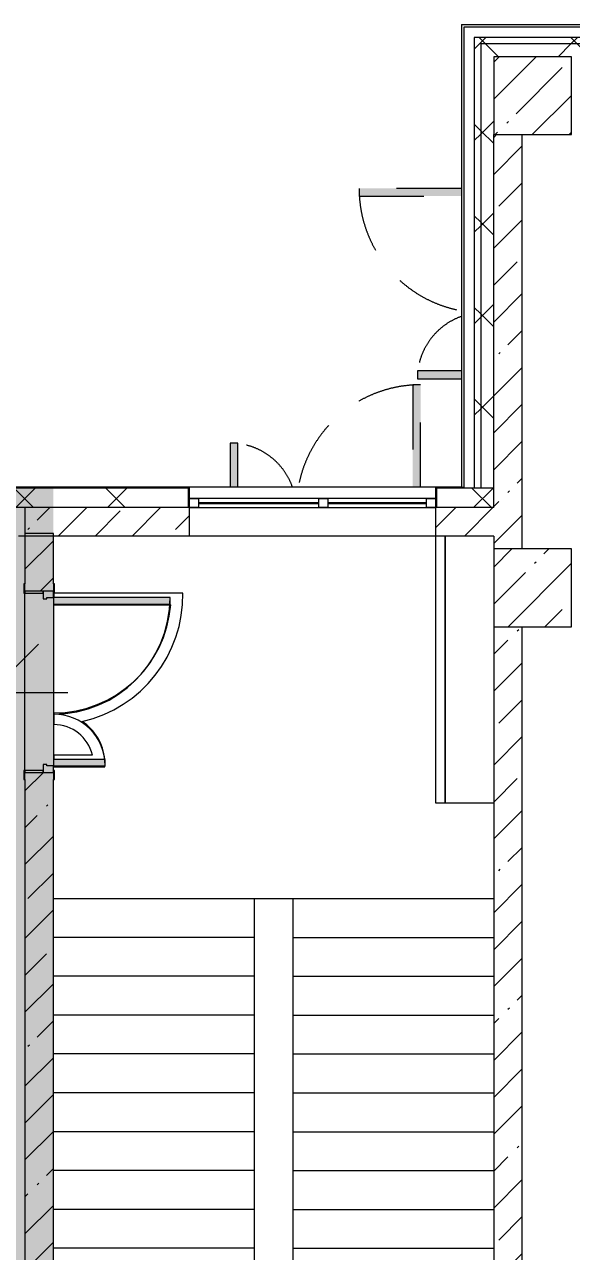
# Model space of a CAD drawing. Header units: millimetres. Extents: x -3245 to 186632, y -8553 to 29000.
# Drawn here: x 98159 to 102382, y 17875 to 27350 of the extents above; entities that cross this region are included whole.
import ezdxf

# ---------------------------------------------------------------- set-up
doc = ezdxf.new("R2010")
doc.units = ezdxf.units.MM
doc.linetypes.add('200_ШТРИХ__ш1_п0_6_', pattern=[800, 500, -300])
for name, color, linetype, lineweight in [('A-ANNO-DIMS', 7, 'Continuous', 9), ('A-ANNO-DIMS-500', 7, 'Continuous', 9), ('A-DETL-MBND-1', 7, '200_ШТРИХ__ш1_п0_6_', 9), ('A-GLAZ-2', 7, 'Continuous', 5), ('A-WALL', 7, 'Continuous', 9), ('A-WALL-7', 7, 'Continuous', 5), ('I-WALL-29', 7, 'Continuous', 5), ('S-COLS-2', 7, 'Continuous', 5), ('S-STRS-2', 7, 'Continuous', 5)]:
    doc.layers.add(name, color=color, linetype=linetype, lineweight=lineweight)
doc.layers.add('A-DETL-GENF-3', color=7, linetype='Continuous', lineweight=9, true_color=0xc0c0c0, transparency=0.4)
for name, color, linetype, lineweight, true_color in [('A-DOOR-2', 7, 'Continuous', 5, 0xaaaaaa), ('A-DOOR-3', 7, 'Continuous', 5, 0xe2e2e2), ('A-DOOR-4', 7, 'Continuous', 5, 0xb7b7b7), ('A-DOOR-FRAM-2', 7, 'Continuous', 5, 0xe2e2e2), ('A-DOOR-FRAM-3', 7, 'Continuous', 5, 0xaaaaaa), ('A-DOOR-FRAM-4', 7, 'Continuous', 5, 0xb7b7b7), ('A-FLOR-1', 7, 'Continuous', 5, 0xb7b7b7), ('A-FLOR-2', 7, 'Continuous', 5, 0xaaaaaa), ('A-WALL-8', 7, 'Continuous', 9, 0x737373), ('A-WALL-9', 7, 'Continuous', 5, 0x737373), ('I-WALL-30', 7, 'Continuous', 5, 0x737373), ('S-STRS-3', 7, 'Continuous', 5, 0x737373)]:
    doc.layers.add(name, color=color, linetype=linetype, lineweight=lineweight, true_color=true_color)
doc.styles.add('ISOCPEUR_4', font='isocpeur.ttf', dxfattribs={"width": 0.9, "height": 1000})
doc.dimstyles.new('ISO-2_0_0_9К_Средний_округл2_1', dxfattribs={"dimscale": 304.8, "dimtxt": 995.981176, "dimasz": 2.46063, "dimexe": 1.968504, "dimexo": 0, "dimgap": 0, "dimtad": 1, "dimdec": 0, "dimrnd": 10, "dimzin": 0, "dimdsep": 46, "dimtxsty": 'ISOCPEUR_4', "dimblk1": 'OBLIQUE', "dimblk2": 'OBLIQUE', "dimsah": 1, "dimcen": 0.09, "dimdle": 1.968504, "dimazin": 0, "dimtfac": 1, "dimtdec": 4, "dimtix": 1, "dimtmove": 0, "dimatfit": 3, "dimfxl": 1, "dimtvp": 1, "dimtolj": 1, "dimtzin": 0, "dimarcsym": 2})
pattern_1 = [(45, (59622.45, 0), (-285.123, 285.123), []), (45, (59907.57, 0), (-285.123, 285.123), [504.031, -100.806, 16.764, -84.042])]
pattern_2 = [(45, (59622.45, 0), (-353.5534, 353.5534), []), (135, (59622.45, 0), (-353.5534, -353.5534), [])]

# ---------------------------------------------------------------- blocks, each defined once
blk = doc.blocks.new('BSC_Колонна _Прямоугольная - 600х600-V120-2_4_1_птичка')
at = {"layer": 'S-COLS-2'}
h = blk.add_hatch(dxfattribs=at)
h.set_pattern_fill('FP_139', color=256, style=0, pattern_type=2)
h.set_pattern_definition([(45, (-42460, -26800), (-285.123, 285.123), []), (45, (-42174.88, -26800), (-285.123, 285.123), [504.031, -100.806, 16.764, -84.042])])
h.paths.add_polyline_path([(-300, -300), (300, -300), (300, 300), (-300, 300)])
for p, q in [((300, 300), (-300, 300)), ((-300, 300), (-300, -300)), ((300, -300), (300, 300)), ((-300, -300), (300, -300))]:
    blk.add_line(p, q, dxfattribs=at)
blk = doc.blocks.new('BSC_Колонна _Прямоугольная - 600х600-V134-2_4_1_птичка')
at = {"layer": 'S-COLS-2'}
h = blk.add_hatch(dxfattribs=at)
h.set_pattern_fill('FP_152', color=256, style=0, pattern_type=2)
h.set_pattern_definition([(45, (-42460, -23000), (-285.123, 285.123), []), (45, (-42174.88, -23000), (-285.123, 285.123), [504.031, -100.806, 16.764, -84.042])])
h.paths.add_polyline_path([(-300, -300), (300, -300), (300, 300), (-300, 300), (-300, -210)])
for p, q in [((300, 300), (-300, 300)), ((-300, 300), (-300, -300)), ((300, -300), (300, 300)), ((-300, -300), (300, -300))]:
    blk.add_line(p, q, dxfattribs=at)
blk = doc.blocks.new('120_Окно_СКБ_2Ст - 120_Окно_СКБ_2Ст 1900х2400 глухое-23537524-2_4_1_птичка')
at = {"layer": 'A-GLAZ-2'}
for p, q in [((-950, 5), (-950, 75)), ((-950, 75), (-880, 75)), ((950, 75), (-950, 75)), ((-880, 5), (-950, 5)), ((-950, 5), (950, 5)), ((-880, 75), (-880, 5)), ((-120, 45), (-880, 45)), ((-120, 35), (-880, 35)), ((-120, 5), (-120, 75)), ((-120, 75), (-50, 75)), ((-50, 5), (-120, 5)), ((-50, 75), (-50, 5)), ((880, 45), (-50, 45)), ((880, 35), (-50, 35)), ((880, 5), (880, 75)), ((880, 75), (950, 75)), ((950, 5), (880, 5)), ((950, 75), (950, 5))]:
    blk.add_line(p, q, dxfattribs=at)
blk = doc.blocks.new('110_Дверь_СКБ_2Ст_Наружная - ДН-1_л__ Двухстворчатая 1350 х3200 _ЛК_ в свету с верхним остеклением 2-22448815-2_4_1_птичка')
at = {"layer": 'A-DETL-MBND-1'}
for points in [[(754.5, 79.3), (754.5, 869), (694.5, 869), (694.5, 79.3)], [(-655.5, 79.3), (-655.5, 419), (-715.5, 419), (-715.5, 79.3)]]:
    blk.add_hatch(color=256, dxfattribs=at).paths.add_polyline_path(points)
for p, q in [((754.5, 869), (694.5, 869)), ((694.5, 869), (694.5, 79.3)), ((754.5, 79.3), (754.5, 869)), ((-715.5, 419), (-715.5, 79.3)), ((-655.5, 419), (-715.5, 419)), ((-655.5, 79.3), (-655.5, 419))]:
    blk.add_line(p, q, dxfattribs=at)
for centre, radius, start, end in [((754.5, -91), 960, 90, 169.72024), ((-715.5, -91), 510, 19.63052, 90)]:
    blk.add_arc(centre, radius, start, end, dxfattribs=at)
blk = doc.blocks.new('110_Дверь_СКБ_2Ст - Д-1 Лестничная клетка EIS60-V209-2_4_1_птичка')
at = {"layer": 'A-DOOR-3'}
for points in [[(-587.5, 110), (-587.5, 1010), (-637.5, 1010), (-637.5, 110)], [(662.5, 510), (612.5, 510), (612.5, 110), (662.5, 110)], [(712.5, 30), (697.5, 30), (697.5, -110), (712.5, -110)]]:
    blk.add_hatch(color=256, dxfattribs=at).paths.add_polyline_path(points)
h = blk.add_hatch(color=256, dxfattribs=at)
h.paths.add_polyline_path([(712.5, 110), (662.5, 110), (662.5, 60), (652.5, 60), (654.4, 30), (712.5, 30), (712.5, 90.1)])
h.paths.add_polyline_path([(-627.5, 60), (-637.5, 60), (-637.5, 110), (-687.5, 110), (-687.5, 30), (-627.5, 30)])
at = {"layer": 'A-DOOR-FRAM-2'}
for points in [[(-672.5, 110), (-672.5, 118), (-742.5, 118), (-742.5, 110)], [(767.5, 110), (767.5, 118), (697.5, 118), (697.5, 110)], [(-672.5, 30), (-687.5, 30), (-687.5, -110), (-672.5, -110)], [(-672.5, -110), (-742.5, -110), (-742.5, -118), (-672.5, -118)], [(767.5, -118), (767.5, -110), (697.5, -110), (697.5, -118)]]:
    blk.add_hatch(color=256, dxfattribs=at).paths.add_polyline_path(points)
at = {"layer": 'A-DOOR-2'}
for p, q in [((-637.5, 1010), (-637.5, 110)), ((-587.5, 1010), (-637.5, 1010)), ((-587.5, 110), (-587.5, 1010)), ((662.5, 510), (612.5, 510)), ((612.5, 510), (612.5, 110)), ((662.5, 110), (662.5, 510))]:
    blk.add_line(p, q, dxfattribs=at)
for centre, radius, start, end in [((-637.5, 110), 900, 0, 90), ((662.5, 110), 400, 90, 180)]:
    blk.add_arc(centre, radius, start, end, dxfattribs=at)
at = {"layer": 'A-DOOR-4'}
for p, q in [((-637.5, 110), (-587.5, 110)), ((612.5, 110), (662.5, 110))]:
    blk.add_line(p, q, dxfattribs=at)
at = {"layer": 'A-DOOR-FRAM-3'}
for p, q in [((-672.5, 118), (-742.5, 118)), ((-742.5, 118), (-742.5, 110)), ((-672.5, 110), (-672.5, 118)), ((767.5, 118), (697.5, 118)), ((697.5, 118), (697.5, 110)), ((767.5, 110), (767.5, 118))]:
    blk.add_line(p, q, dxfattribs=at)
at = {"layer": 'A-DOOR-FRAM-4'}
for p, q in [((-742.5, 110), (-672.5, 110)), ((-637.5, 110), (-687.5, 110)), ((-687.5, 110), (-687.5, 30)), ((-637.5, 60), (-637.5, 110)), ((662.5, 110), (662.5, 60)), ((712.5, 110), (662.5, 110)), ((697.5, 110), (767.5, 110)), ((712.5, 30), (712.5, 110)), ((-687.5, 30), (-627.5, 30)), ((-672.5, 30), (-687.5, 30)), ((-687.5, 30), (-687.5, -110)), ((-672.5, -110), (-672.5, 30)), ((-627.5, 60), (-637.5, 60)), ((-627.5, 30), (-627.5, 60)), ((662.5, 60), (652.5, 60)), ((652.5, 60), (652.5, 30)), ((652.5, 30), (712.5, 30)), ((712.5, 30), (697.5, 30)), ((697.5, 30), (697.5, -110)), ((712.5, -110), (712.5, 30)), ((-672.5, -110), (-742.5, -110)), ((-742.5, -110), (-742.5, -118)), ((-742.5, -118), (-672.5, -118)), ((-687.5, -110), (-672.5, -110)), ((-672.5, -118), (-672.5, -110)), ((697.5, -110), (712.5, -110)), ((767.5, -110), (697.5, -110)), ((697.5, -110), (697.5, -118)), ((697.5, -118), (767.5, -118)), ((767.5, -118), (767.5, -110))]:
    blk.add_line(p, q, dxfattribs=at)
blk = doc.blocks.new('110_Дверь_СКБ_2Ст_Наружная - ДН-1_л__ Двухстворчатая 1350 х3200 _ЛК_ в свету с верхним остеклением EI30-23529464-2_4_1_птичка')
at = {"layer": 'A-DETL-MBND-1'}
for points in [[(694.5, 512.3), (694.5, 125), (754.5, 125), (754.5, 915), (694.5, 915)], [(-715.5, 125), (-655.5, 125), (-655.5, 465), (-715.5, 465)]]:
    blk.add_hatch(color=256, dxfattribs=at).paths.add_polyline_path(points)
for p, q in [((754.5, 915), (694.5, 915)), ((694.5, 915), (694.5, 125)), ((754.5, 125), (754.5, 915)), ((-715.5, 465), (-715.5, 125)), ((-655.5, 465), (-715.5, 465)), ((-655.5, 125), (-655.5, 465))]:
    blk.add_line(p, q, dxfattribs=at)
for centre, radius, start, end in [((754.5, -45), 960, 90, 169.73704), ((-715.5, -45), 510, 19.59844, 90)]:
    blk.add_arc(centre, radius, start, end, dxfattribs=at)
blk = doc.blocks.new('Зашивка приборов отопления28 - Зашивка приборов отопления-33322877-2_4_1_птичка')
at = {"layer": 'A-WALL-7'}
for p, q in [((75401, 485.9), (73341, 485.9)), ((73341, 485.9), (73341, 410.9)), ((73341, 410.9), (73341, 35.9)), ((73341, 410.9), (75401, 410.9)), ((75401, 410.9), (73341.4, 410.9)), ((73341.4, 410.9), (73341.4, 35.9))]:
    blk.add_line(p, q, dxfattribs=at)
blk = doc.blocks.new('DIMBLOCK30-2_4_1_птичка')
at = {"layer": 'A-ANNO-DIMS-500'}
for p, q in [((97892.4, 22721.3), (97892.4, 21591)), ((97892.4, 22191), (97892.4, 22721.3)), ((93232.4, 22600), (93232.4, 21591)), ((93232.4, 22191), (93232.4, 22600)), ((92632.4, 22191), (98492.4, 22191))]:
    blk.add_line(p, q, dxfattribs=at)
at = {"layer": 'A-ANNO-DIMS-500', "lineweight": 20}
for p, q in [((93232.4, 22191), (93607.4, 22566)), ((97892.4, 22191), (98267.4, 22566)), ((93232.4, 22191), (92857.4, 21816)), ((97892.4, 22191), (97517.4, 21816))]:
    blk.add_line(p, q, dxfattribs=at)
at = {"layer": 'A-ANNO-DIMS-500', "color": 0, "insert": (94250.4, 23497.4), "char_height": 1000, "width": 3148.833, "attachment_point": 1, "line_spacing_factor": 1.149209, "style": 'ISOCPEUR_4'}
blk.add_mtext('4660', dxfattribs=at)
blk = doc.blocks.new('_Oblique')
at = {"color": 0, "linetype": 'ByBlock', "lineweight": -2}
blk.add_line((-0.5, -0.5), (0.5, 0.5), dxfattribs=at)

msp = doc.modelspace()

# ---------------------------------------------------------------- hatches: boundary and pattern name
at = {"layer": 'A-DETL-GENF-3'}
msp.add_hatch(color=256, dxfattribs=at).paths.add_polyline_path([(92797.5, -280), (98382.4, -280), (98382.4, 23777.7), (93482.4, 23777.7), (93482.4, 27350), (63474.4, 27350), (63474.4, 15358), (59354.4, 15358), (59354.4, -280), (91870, -280)])
at = {"layer": 'A-WALL-7'}
h = msp.add_hatch(dxfattribs=at)
h.set_pattern_fill('FP_123', color=256, style=0, pattern_type=2)
h.set_pattern_definition(pattern_2)
h.paths.add_polyline_path([(151231.2, 27200), (152782.4, 27200), (152782.4, 27250), (139972.4, 27250), (139972.4, 27200), (149376.2, 27200)])
h.paths.add_polyline_path([(137472.4, 27200), (137472.4, 27250), (135962.4, 27250), (135962.4, 27200), (137318.4, 27200)])
h.paths.add_polyline_path([(127579.5, 27200), (127582.4, 27200), (127579.5, 27250), (125782.4, 27250), (125782.4, 27200), (127115.7, 27200)])
h.paths.add_polyline_path([(128970.8, 27200), (133862.4, 27200), (133862.4, 27250), (128482.4, 27250), (128482.4, 27200)])
h.paths.add_polyline_path([(123802.4, 27200), (124882.4, 27200), (124882.4, 27250), (123802.4, 27250)])
h.paths.add_polyline_path([(114632.3, 27200), (114632.3, 27250), (113482.6, 27250), (113482.6, 27200), (114130.4, 27200)])
h.paths.add_polyline_path([(109492.8, 27200), (110382.6, 27200), (110382.6, 27250), (109282.7, 27250), (109282.7, 27200)])
h.paths.add_polyline_path([(115532.3, 27200), (116782.4, 27200), (116782.4, 27250), (115532.3, 27250)])
h.paths.add_polyline_path([(120662.4, 27200), (120662.4, 27250), (119482.4, 27250), (119482.4, 27200), (120623.1, 27200)])
h.paths.add_polyline_path([(104029.4, 27200), (104029.4, 27250), (101632.4, 27250), (101632.4, 27200), (103000.2, 27200)])
h.paths.add_polyline_path([(107129.4, 27200), (108382.7, 27200), (108382.7, 27250), (107129.4, 27250)])
h = msp.add_hatch(dxfattribs=at)
h.set_pattern_fill('FP_123', color=256, style=0, pattern_type=2)
h.set_pattern_definition(pattern_2)
h.paths.add_polyline_path([(101682.4, 23770), (101682.4, 27200), (101632.4, 27200), (101632.4, 23770)])
h = msp.add_hatch(dxfattribs=at)
h.set_pattern_fill('FP_123', color=256, style=0, pattern_type=2)
h.set_pattern_definition(pattern_2)
h.paths.add_polyline_path([(151231.2, 27100), (152682.4, 27100), (152682.4, 27200), (139972.4, 27200), (139972.4, 27100), (149376.2, 27100)])
h.paths.add_polyline_path([(124882.4, 27100), (124882.4, 27200), (123802.4, 27200), (123802.4, 27100), (124577.6, 27100)])
h.paths.add_polyline_path([(128482.4, 27100), (133862.4, 27100), (133862.4, 27200), (128482.4, 27200)])
h.paths.add_polyline_path([(127582.4, 27100), (127579.5, 27200), (125782.4, 27200), (125782.4, 27100), (127579.5, 27100)])
h.paths.add_polyline_path([(137472.4, 27100), (137472.4, 27200), (135962.4, 27200), (135962.4, 27100), (137318.4, 27100)])
h.paths.add_polyline_path([(119695.6, 27100), (120662.4, 27100), (120662.4, 27200), (119482.4, 27200), (119482.4, 27100)])
h.paths.add_polyline_path([(113482.6, 27100), (114632.3, 27100), (114632.3, 27200), (113482.6, 27200)])
h.paths.add_polyline_path([(116449.2, 27100), (116782.4, 27100), (116782.4, 27200), (115532.3, 27200), (115532.3, 27100), (115985.5, 27100)])
h.paths.add_polyline_path([(107129.4, 27100), (108382.7, 27100), (108382.7, 27200), (107129.4, 27200)])
h.paths.add_polyline_path([(109987.3, 27100), (110382.6, 27100), (110382.6, 27200), (109282.7, 27200), (109282.7, 27100), (109492.8, 27100)])
h.paths.add_polyline_path([(104029.4, 27100), (104029.4, 27200), (101682.4, 27200), (101682.4, 27100), (103000.2, 27100)])
h = msp.add_hatch(dxfattribs=at)
h.set_pattern_fill('FP_123', color=256, style=0, pattern_type=2)
h.set_pattern_definition(pattern_2)
h.paths.add_polyline_path([(101782.4, 23770), (101782.4, 27100), (101682.4, 27100), (101682.4, 23770)])
h = msp.add_hatch(dxfattribs=at)
h.set_pattern_fill('FP_123', color=256, style=0, pattern_type=2)
h.set_pattern_definition(pattern_2)
h.paths.add_polyline_path([(93514.6, 23620), (94182.4, 23620), (94182.4, 23770), (93462.4, 23770), (93462.4, 23620), (93482.4, 23620)])
h.paths.add_polyline_path([(98382.4, 23620), (98382.4, 23770), (97282.4, 23770), (97282.4, 23620), (98362.6, 23620)])
h = msp.add_hatch(dxfattribs=at)
h.set_pattern_fill('FP_123', color=256, style=0, pattern_type=2)
h.set_pattern_definition(pattern_2)
h.paths.add_polyline_path([(101608.9, 23620), (101782.4, 23620), (101782.4, 23770), (101340.4, 23770), (101340.4, 23620)])
h.paths.add_polyline_path([(98382.4, 23620), (99424.4, 23620), (99424.4, 23770), (98382.4, 23770), (98382.4, 23654.2)])
at = {"layer": 'I-WALL-29'}
h = msp.add_hatch(dxfattribs=at)
h.set_pattern_fill('FP_131', color=256, style=0, pattern_type=2)
h.set_pattern_definition(pattern_1)
h.paths.add_polyline_path([(102002.4, 23300), (102002.4, 26500), (101782.4, 26500), (101782.4, 23300)])
h = msp.add_hatch(dxfattribs=at)
h.set_pattern_fill('FP_131', color=256, style=0, pattern_type=2)
h.set_pattern_definition(pattern_1)
h.paths.add_polyline_path([(98162.4, 23400), (98382.4, 23400), (98382.4, 23620), (98162.4, 23620)])
h = msp.add_hatch(dxfattribs=at)
h.set_pattern_fill('FP_131', color=256, style=0, pattern_type=2)
h.set_pattern_definition(pattern_1)
h.paths.add_polyline_path([(101782.4, 23400), (101782.4, 23620), (101332.4, 23620), (101332.4, 23400), (101608.9, 23400)])
h.paths.add_polyline_path([(99290.1, 23400), (99432.4, 23400), (99427.4, 23620), (98382.4, 23620), (98382.4, 23400)])
h = msp.add_hatch(dxfattribs=at)
h.set_pattern_fill('FP_131', color=256, style=0, pattern_type=2)
h.set_pattern_definition(pattern_1)
h.paths.add_polyline_path([(98362.6, 10450), (98382.4, 10450), (98382.4, 12125), (98162.4, 12125), (98162.4, 10450)])
h.paths.add_polyline_path([(98162.4, 13525), (98382.4, 13525), (98382.4, 21575), (98162.4, 21575), (98162.4, 13534.8)])
h.paths.add_polyline_path([(98382.4, 22975), (98382.4, 23420.3), (98162.4, 23420.3), (98162.4, 22975), (98362.6, 22975)])
h = msp.add_hatch(dxfattribs=at)
h.set_pattern_fill('FP_131', color=256, style=0, pattern_type=2)
h.set_pattern_definition(pattern_1)
h.paths.add_polyline_path([(102002.4, 17300), (102002.4, 22700), (101782.4, 22700), (101782.4, 17300)])

# ---------------------------------------------------------------- linework, layer by layer
at = {"layer": 'A-DETL-MBND-1'}
msp.add_line((98162.4, 23619.7), (98112.4, 23619.7), dxfattribs=at)
at = {"layer": 'A-FLOR-1'}
msp.add_line((98162.4, 23400), (98112.4, 23400), dxfattribs=at)
at = {"layer": 'A-FLOR-2'}
for p, q in [((99380.6, 22959.2), (98385.8, 22959.2)), ((98385.8, 22959.2), (98385.8, 22925)), ((98385.8, 22869.2), (99288.1, 22869.2)), ((98385.8, 22034.2), (98385.8, 21944.2)), ((98683, 21708.1), (98385.8, 21708.1)), ((98385.8, 21708.1), (98385.8, 21675)), ((98385.8, 21625), (98385.8, 21618.1)), ((98385.8, 21618.1), (98780.3, 21618.1))]:
    msp.add_line(p, q, dxfattribs=at)
for centre, radius, start, end in [((98385.8, 22939.2), 995, 282.67054, 1.1511), ((98385.8, 22939.2), 905, 270, 355.56313), ((98385.8, 21639.2), 305, 13.0427, 90), ((98385.8, 21639.2), 395, 5.20117, 56.45952), ((98385.8, 21639.2), 395, 356.92799, 357.93552)]:
    msp.add_arc(centre, radius, start, end, dxfattribs=at)
at = {"layer": 'A-WALL'}
for p, q in [((101552.4, 27330), (101552.4, 23770)), ((104029.4, 27330), (101552.4, 27330)), ((101632.4, 27250), (101632.4, 23770)), ((104029.4, 27250), (101632.4, 27250)), ((101682.4, 27200), (101682.4, 23770)), ((104029.4, 27200), (101682.4, 27200)), ((99424.4, 23620), (99424.4, 23770)), ((99427.4, 23620), (99427.4, 23773)), ((101337.4, 23773), (101337.4, 23620)), ((101552.4, 23773), (101337.4, 23773)), ((101340.4, 23770), (101340.4, 23620)), ((101782.4, 23770), (101340.4, 23770)), ((101532.4, 23778), (101552.4, 23778)), ((99432.4, 23620), (98162.4, 23620)), ((101782.4, 23620), (101332.4, 23620))]:
    msp.add_line(p, q, dxfattribs=at)
at = {"layer": 'A-WALL-7'}
for p, q in [((101532.4, 27350), (101532.4, 23778)), ((101532.4, 27350), (109282.7, 27350)), ((101782.4, 23620), (101782.4, 26500)), ((101532.4, 23778), (93482.4, 23778)), ((99432.4, 23620), (99432.4, 23778)), ((101332.4, 23778), (101332.4, 23620))]:
    msp.add_line(p, q, dxfattribs=at)
at = {"layer": 'A-WALL-8'}
for p, q in [((99427.4, 23773), (97282.4, 23773)), ((99424.4, 23770), (97282.4, 23770))]:
    msp.add_line(p, q, dxfattribs=at)
at = {"layer": 'A-WALL-9'}
msp.add_line((98162.4, 23620), (93462.4, 23620), dxfattribs=at)
at = {"layer": 'I-WALL-29'}
for p, q in [((102002.4, 23300), (102002.4, 26500)), ((99432.4, 23400), (99432.4, 23620)), ((101332.4, 23620), (101332.4, 23400)), ((101782.4, 23400), (98162.4, 23400)), ((101782.4, 23400), (101782.4, 23300)), ((101782.4, 22700), (101782.4, 17300)), ((102002.4, 17300), (102002.4, 22700))]:
    msp.add_line(p, q, dxfattribs=at)
at = {"layer": 'I-WALL-30'}
for p, q in [((98162.4, 23620), (98162.4, 23030)), ((98382.4, 23420.3), (98162.4, 23420.3)), ((98382.4, 23030), (98382.4, 23420.3)), ((98162.4, 21590), (98162.4, 22960)), ((98382.4, 22875), (98382.4, 21675)), ((98162.4, 21520), (98162.4, 13580)), ((98382.4, 15200), (98382.4, 21520))]:
    msp.add_line(p, q, dxfattribs=at)
at = {"layer": 'S-STRS-2'}
for p, q in [((98382.4, 20600), (100232.4, 20600)), ((99932.4, 20600), (99932.4, 20300)), ((100232.4, 20600), (101782.4, 20600)), ((100232.4, 20300), (100232.4, 20600)), ((100232.4, 20600), (101782.4, 20600)), ((99932.4, 20300), (98382.4, 20300)), ((99932.4, 20300), (98382.4, 20300)), ((99932.4, 20300), (99932.4, 20000)), ((100232.4, 20000), (100232.4, 20300)), ((100232.4, 20300), (101782.4, 20300)), ((100232.4, 20300), (101782.4, 20300)), ((99932.4, 20000), (98382.4, 20000)), ((99932.4, 20000), (98382.4, 20000)), ((99932.4, 20000), (99932.4, 19700)), ((100232.4, 19700), (100232.4, 20000)), ((100232.4, 20000), (101782.4, 20000)), ((100232.4, 20000), (101782.4, 20000)), ((99932.4, 19700), (98382.4, 19700)), ((99932.4, 19700), (98382.4, 19700)), ((99932.4, 19700), (99932.4, 19400)), ((100232.4, 19400), (100232.4, 19700)), ((100232.4, 19700), (101782.4, 19700)), ((100232.4, 19700), (101782.4, 19700)), ((99932.4, 19400), (98382.4, 19400)), ((99932.4, 19400), (98382.4, 19400)), ((99932.4, 19400), (99932.4, 19100)), ((100232.4, 19100), (100232.4, 19400)), ((100232.4, 19400), (101782.4, 19400)), ((100232.4, 19400), (101782.4, 19400)), ((99932.4, 19100), (98382.4, 19100)), ((99932.4, 19100), (98382.4, 19100)), ((99932.4, 19100), (99932.4, 18800)), ((100232.4, 18800), (100232.4, 19100)), ((100232.4, 19100), (101782.4, 19100)), ((100232.4, 19100), (101782.4, 19100)), ((99932.4, 18800), (98382.4, 18800)), ((99932.4, 18800), (98382.4, 18800)), ((99932.4, 18800), (99932.4, 18500)), ((100232.4, 18500), (100232.4, 18800)), ((100232.4, 18800), (101782.4, 18800)), ((100232.4, 18800), (101782.4, 18800)), ((99932.4, 18500), (98382.4, 18500)), ((99932.4, 18500), (98382.4, 18500)), ((99932.4, 18500), (99932.4, 18200)), ((100232.4, 18200), (100232.4, 18500)), ((100232.4, 18500), (101782.4, 18500)), ((100232.4, 18500), (101782.4, 18500)), ((99932.4, 18200), (98382.4, 18200)), ((99932.4, 18200), (98382.4, 18200)), ((99932.4, 18200), (99932.4, 17900)), ((100232.4, 17900), (100232.4, 18200)), ((100232.4, 18200), (101782.4, 18200)), ((100232.4, 18200), (101782.4, 18200)), ((99932.4, 17900), (98382.4, 17900)), ((99932.4, 17900), (98382.4, 17900)), ((99932.4, 17900), (99932.4, 17600)), ((100232.4, 17600), (100232.4, 17900)), ((100232.4, 17900), (101782.4, 17900)), ((100232.4, 17900), (101782.4, 17900))]:
    msp.add_line(p, q, dxfattribs=at)
at = {"layer": 'S-STRS-3'}
msp.add_line((98382.4, 22875), (98382.4, 21675), dxfattribs=at)

# ---------------------------------------------------------------- block references
at = {"layer": 'A-DETL-MBND-1', "rotation": 89.9999999999999}
msp.add_blockref('110_Дверь_СКБ_2Ст_Наружная - ДН-1_л__ Двухстворчатая 1350 х3200 _ЛК_ в свету с верхним остеклением EI30-23529464-2_4_1_птичка', (101657.4, 25330.5), dxfattribs=at)
at = {"layer": 'A-DETL-MBND-1'}
msp.add_blockref('110_Дверь_СКБ_2Ст_Наружная - ДН-1_л__ Двухстворчатая 1350 х3200 _ЛК_ в свету с верхним остеклением 2-22448815-2_4_1_птичка', (100462.9, 23698.7), dxfattribs=at)
at = {"layer": 'A-DOOR-4', "rotation": 269.9999999999999}
msp.add_blockref('110_Дверь_СКБ_2Ст - Д-1 Лестничная клетка EIS60-V209-2_4_1_птичка', (98272.4, 22287.5), dxfattribs=at)
at = {"layer": 'A-GLAZ-2', "rotation": 180}
msp.add_blockref('120_Окно_СКБ_2Ст - 120_Окно_СКБ_2Ст 1900х2400 глухое-23537524-2_4_1_птичка', (100382.4, 23695), dxfattribs=at)
at = {"layer": 'A-WALL-7', "rotation": 89.9999999999998}
msp.add_blockref('Зашивка приборов отопления28 - Зашивка приборов отопления-33322877-2_4_1_птичка', (101818.4, -52001), dxfattribs=at)
at = {"layer": 'S-COLS-2'}
for name, p in [('BSC_Колонна _Прямоугольная - 600х600-V120-2_4_1_птичка', (102082.4, 26800)), ('BSC_Колонна _Прямоугольная - 600х600-V134-2_4_1_птичка', (102082.4, 23000))]:
    msp.add_blockref(name, p, dxfattribs=at)

# ---------------------------------------------------------------- dimensions: what is measured, and where the dimension line sits
at = {"layer": 'A-ANNO-DIMS'}
dim = msp.add_linear_dim(base=(97892.4, 22191), p1=(93232.4, 22600), p2=(97892.4, 22721.3), dimstyle='ISO-2_0_0_9К_Средний_округл2_1', override={"dimpost": '<>', "dimfxl": 4661.578965}, dxfattribs=at)
dim.commit()
dim.dimension.update_dxf_attribs({"geometry": 'DIMBLOCK30-2_4_1_птичка', "text_midpoint": (95562.4, 22691)})

doc.saveas('drawing.dxf')
